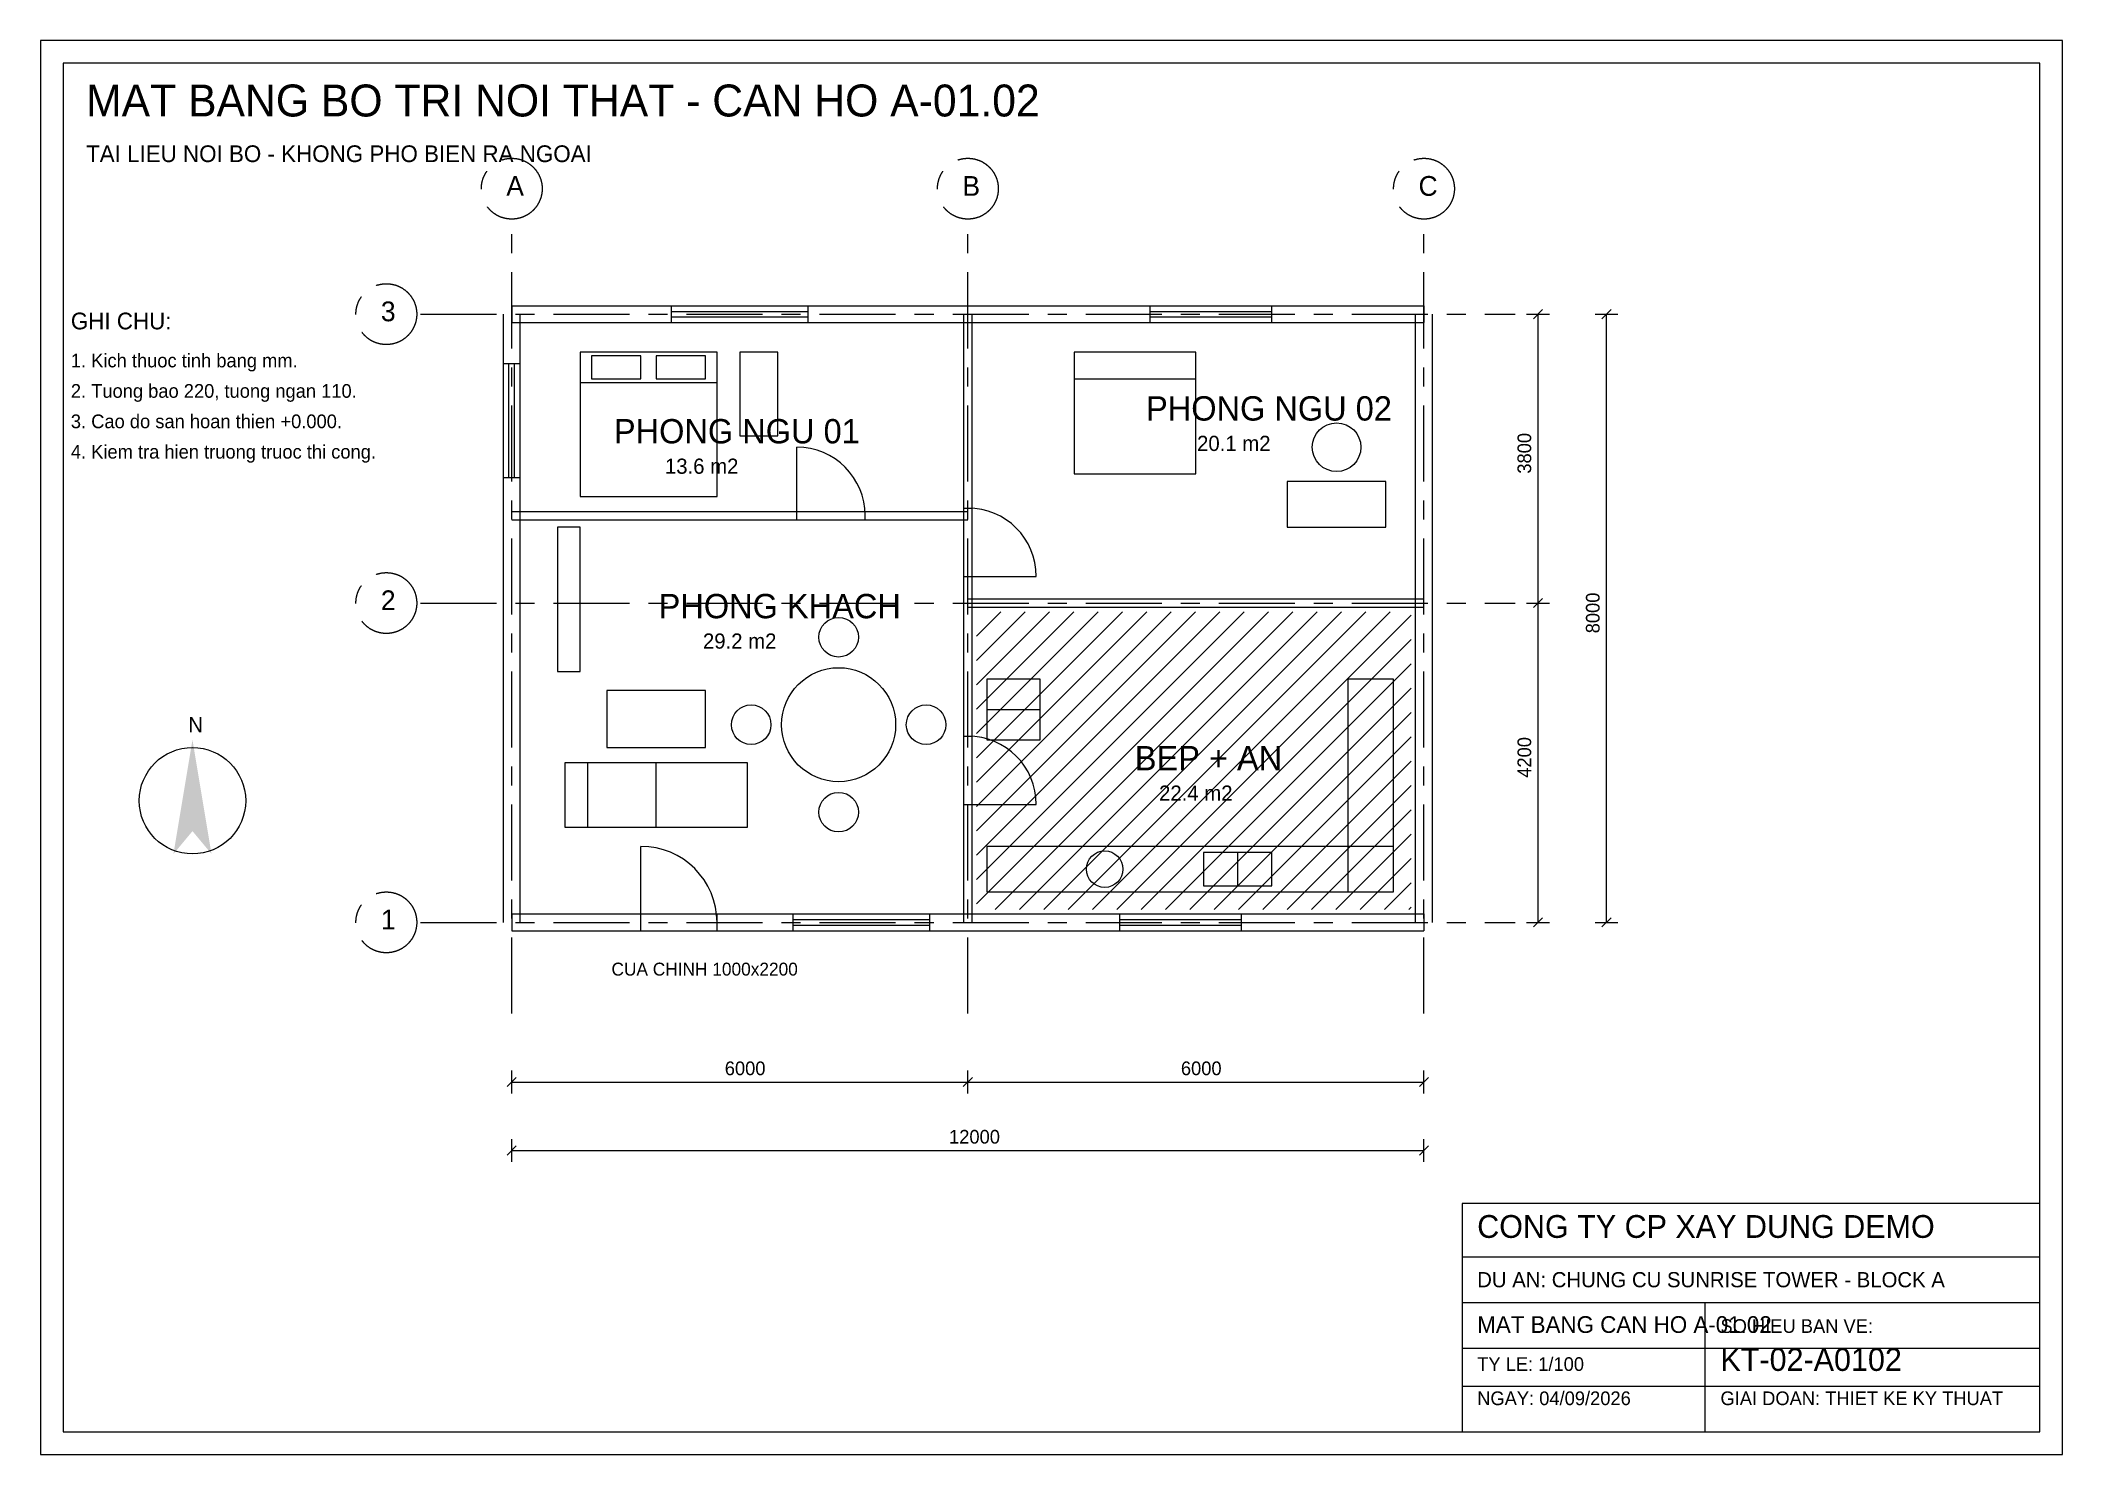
# Model space of a CAD drawing. Header units: millimetres. Extents: x -6200 to 20400, y -7000 to 11600.
import ezdxf

# ---------------------------------------------------------------- set-up
doc = ezdxf.new("R2010")
doc.units = ezdxf.units.MM
doc.header["$MEASUREMENT"] = 0
doc.linetypes.add('CENTER', pattern=[1750, 1000, -250, 250, -250])
for name, color, linetype, lineweight in [('CUA_SO', 4, 'CONTINUOUS', 0), ('HATCH', 8, 'CONTINUOUS', 0), ('KHUNG_TEN', 5, 'CONTINUOUS', 0), ('KICH_THUOC', 3, 'CONTINUOUS', 0), ('THIET_BI', 6, 'CONTINUOUS', 0), ('TRUC', 1, 'CENTER', 0), ('TUONG', 7, 'CONTINUOUS', 0), ('VAN_BAN', 2, 'CONTINUOUS', 0)]:
    doc.layers.add(name, color=color, linetype=linetype, lineweight=lineweight)

msp = doc.modelspace()

# ---------------------------------------------------------------- linework, layer by layer
at = {"layer": 'CUA_SO'}
for p, q in [((2100, 8036.666667), (3900, 8036.666667)), ((8400, 8036.666667), (10000, 8036.666667)), ((2100, 7963.333333), (3900, 7963.333333)), ((8400, 7963.333333), (10000, 7963.333333)), ((-36.666667, 5850), (-36.666667, 7350)), ((36.666667, 5850), (36.666667, 7350)), ((3750, 5350), (3750, 6250)), ((6000, 4550), (6900, 4550)), ((6000, 1550), (6900, 1550)), ((1700, 0), (1700, 1000)), ((3700, 36.666667), (5500, 36.666667)), ((8000, 36.666667), (9600, 36.666667)), ((3700, -36.666667), (5500, -36.666667)), ((8000, -36.666667), (9600, -36.666667))]:
    msp.add_line(p, q, dxfattribs=at)
for centre, radius in [((3750, 5350), 900), ((6000, 4550), 900), ((6000, 1550), 900), ((1700, 0), 1000)]:
    msp.add_arc(centre, radius, 0, 90, dxfattribs=at)
at = {"layer": 'HATCH'}
for p, q in [((6115, 3765), (6435, 4085)), ((6115, 3445), (6755, 4085)), ((6115, 3125), (7075, 4085)), ((6115, 2805), (7395, 4085)), ((6115, 2485), (7715, 4085)), ((6115, 2165), (8035, 4085)), ((6115, 1845), (8355, 4085)), ((6115, 1525), (8675, 4085)), ((6115, 1205), (8995, 4085)), ((6115, 885), (9315, 4085)), ((6115, 565), (9635, 4085)), ((6115, 245), (9955, 4085)), ((6360, 170), (10275, 4085)), ((6680, 170), (10595, 4085)), ((7000, 170), (10915, 4085)), ((7320, 170), (11235, 4085)), ((7640, 170), (11555, 4085)), ((7960, 170), (11830, 4040)), ((8280, 170), (11830, 3720)), ((8600, 170), (11830, 3400)), ((8920, 170), (11830, 3080)), ((9240, 170), (11830, 2760)), ((9560, 170), (11830, 2440)), ((9880, 170), (11830, 2120)), ((10200, 170), (11830, 1800)), ((10520, 170), (11830, 1480)), ((10840, 170), (11830, 1160)), ((11160, 170), (11830, 840)), ((11480, 170), (11830, 520)), ((11800, 170), (11830, 200))]:
    msp.add_line(p, q, dxfattribs=at)
at = {"layer": 'KHUNG_TEN'}
for p, q in [((20400, 11600), (-6200, 11600)), ((-6200, 11600), (-6200, -7000)), ((20400, -7000), (20400, 11600)), ((20100, 11300), (-5900, 11300)), ((-5900, 11300), (-5900, -6700)), ((20100, -6700), (20100, 11300)), ((20100, -3700), (12500, -3700)), ((12500, -3700), (12500, -6700)), ((20100, -6700), (20100, -3700)), ((12500, -4400), (20100, -4400)), ((12500, -5000), (20100, -5000)), ((15700, -6700), (15700, -5000)), ((12500, -5600), (20100, -5600)), ((12500, -6100), (20100, -6100)), ((-5900, -6700), (20100, -6700)), ((12500, -6700), (20100, -6700)), ((-6200, -7000), (20400, -7000))]:
    msp.add_line(p, q, dxfattribs=at)
at = {"layer": 'KICH_THUOC'}
for p, q in [((13350, 8000), (13650, 8000)), ((13440, 7940), (13560, 8060)), ((13500, 4200), (13500, 8000)), ((14250, 8000), (14550, 8000)), ((14340, 7940), (14460, 8060)), ((14400, 0), (14400, 8000)), ((13440, 4140), (13560, 4260)), ((13440, 4140), (13560, 4260)), ((13350, 4200), (13650, 4200)), ((13350, 4200), (13650, 4200)), ((13500, 0), (13500, 4200)), ((13350, 0), (13650, 0)), ((13440, -60), (13560, 60)), ((14250, 0), (14550, 0)), ((14340, -60), (14460, 60)), ((-60, -2160), (60, -2040)), ((0, -2250), (0, -1950)), ((0, -2100), (6000, -2100)), ((5940, -2160), (6060, -2040)), ((5940, -2160), (6060, -2040)), ((6000, -2250), (6000, -1950)), ((6000, -2250), (6000, -1950)), ((6000, -2100), (12000, -2100)), ((11940, -2160), (12060, -2040)), ((12000, -2250), (12000, -1950)), ((0, -3150), (0, -2850)), ((12000, -3150), (12000, -2850)), ((-60, -3060), (60, -2940)), ((0, -3000), (12000, -3000)), ((11940, -3060), (12060, -2940))]:
    msp.add_line(p, q, dxfattribs=at)
at = {"layer": 'THIET_BI'}
for p, q in [((2700, 7500), (900, 7500)), ((900, 7500), (900, 5600)), ((1700, 7450), (1050, 7450)), ((1050, 7450), (1050, 7150)), ((1700, 7150), (1700, 7450)), ((2550, 7450), (1900, 7450)), ((1900, 7450), (1900, 7150)), ((2550, 7150), (2550, 7450)), ((2700, 5600), (2700, 7500)), ((3500, 7500), (3000, 7500)), ((3000, 7500), (3000, 6400)), ((3500, 6400), (3500, 7500)), ((9000, 7500), (7400, 7500)), ((7400, 7500), (7400, 5900)), ((9000, 5900), (9000, 7500)), ((900, 7100), (2700, 7100)), ((1050, 7150), (1700, 7150)), ((1900, 7150), (2550, 7150)), ((7400, 7150), (9000, 7150)), ((3000, 6400), (3500, 6400)), ((7400, 5900), (9000, 5900)), ((900, 5600), (2700, 5600)), ((11500, 5800), (10200, 5800)), ((10200, 5800), (10200, 5200)), ((11500, 5200), (11500, 5800)), ((900, 5200), (600, 5200)), ((600, 5200), (600, 3300)), ((900, 3300), (900, 5200)), ((10200, 5200), (11500, 5200)), ((600, 3300), (900, 3300)), ((6950, 3200), (6250, 3200)), ((6250, 3200), (6250, 2400)), ((6950, 2400), (6950, 3200)), ((11600, 3200), (11000, 3200)), ((11000, 3200), (11000, 400)), ((11600, 400), (11600, 3200)), ((2550, 3050), (1250, 3050)), ((1250, 3050), (1250, 2300)), ((2550, 2300), (2550, 3050)), ((6250, 2800), (6950, 2800)), ((6250, 2400), (6950, 2400)), ((1250, 2300), (2550, 2300)), ((3100, 2100), (700, 2100)), ((700, 2100), (700, 1250)), ((1000, 2100), (700, 2100)), ((700, 2100), (700, 1250)), ((1000, 1250), (1000, 2100)), ((1900, 1250), (1900, 2100)), ((3100, 1250), (3100, 2100)), ((700, 1250), (3100, 1250)), ((700, 1250), (1000, 1250)), ((11600, 1000), (6250, 1000)), ((6250, 1000), (6250, 400)), ((10000, 920), (9100, 920)), ((9100, 920), (9100, 480)), ((9550, 480), (9550, 920)), ((10000, 480), (10000, 920)), ((11600, 400), (11600, 1000)), ((6250, 400), (11600, 400)), ((9100, 480), (10000, 480)), ((11000, 400), (11600, 400))]:
    msp.add_line(p, q, dxfattribs=at)
for centre, radius in [((10850, 6250), 320), ((4300, 3750), 260), ((4300, 2600), 750), ((3150, 2600), 260), ((5450, 2600), 260), ((4300, 1450), 260), ((7800, 700), 240)]:
    msp.add_circle(centre, radius, dxfattribs=at)
at = {"layer": 'TRUC'}
for p, q in [((0, -1200), (0, 9200)), ((6000, -1200), (6000, 9200)), ((12000, -1200), (12000, 9200)), ((-1200, 8000), (13200, 8000)), ((-1200, 4200), (13200, 4200)), ((-1200, 0), (13200, 0))]:
    msp.add_line(p, q, dxfattribs=at)
for centre in [(0, 9650), (6000, 9650), (12000, 9650), (-1650, 8000), (-1650, 4200), (-1650, 0)]:
    msp.add_circle(centre, 400, dxfattribs=at)
at = {"layer": 'TUONG'}
for p, q in [((-110, 0), (-110, 8000)), ((0, 8110), (12000, 8110)), ((0, 8110), (0, 7890)), ((110, 0), (110, 8000)), ((2100, 7890), (2100, 8110)), ((3900, 7890), (3900, 8110)), ((5945, 0), (5945, 8000)), ((6055, 0), (6055, 8000)), ((8400, 7890), (8400, 8110)), ((10000, 7890), (10000, 8110)), ((11890, 0), (11890, 8000)), ((12000, 8110), (12000, 7890)), ((12110, 0), (12110, 8000)), ((0, 7890), (12000, 7890)), ((-110, 7350), (110, 7350)), ((-110, 5850), (110, 5850)), ((0, 5405), (6000, 5405)), ((3750, 5295), (3750, 5405)), ((4650, 5295), (4650, 5405)), ((5945, 5450), (6055, 5450)), ((0, 5295), (6000, 5295)), ((5945, 4550), (6055, 4550)), ((6000, 4255), (12000, 4255)), ((6000, 4145), (12000, 4145)), ((5945, 2450), (6055, 2450)), ((5945, 1550), (6055, 1550)), ((0, 110), (12000, 110)), ((0, 110), (0, -110)), ((1700, -110), (1700, 110)), ((2700, -110), (2700, 110)), ((3700, -110), (3700, 110)), ((5500, -110), (5500, 110)), ((8000, -110), (8000, 110)), ((9600, -110), (9600, 110)), ((12000, 110), (12000, -110)), ((0, -110), (12000, -110))]:
    msp.add_line(p, q, dxfattribs=at)
at = {"layer": 'VAN_BAN'}
msp.add_circle((-4200, 1600), 700, dxfattribs=at)
for points in [[(-4200, 2400), (-4450, 900), (-4200, 1200)], [(-4200, 2400), (-3950, 900), (-4200, 1200)]]:
    msp.add_solid(points, dxfattribs=at)

# ---------------------------------------------------------------- texts
at = {"layer": 'KHUNG_TEN'}
for s, height, p in [('MAT BANG BO TRI NOI THAT - CAN HO A-01.02', 420, (-5600, 10600)), ('TAI LIEU NOI BO - KHONG PHO BIEN RA NGOAI', 220, (-5600, 10000)), ('CONG TY CP XAY DUNG DEMO', 300, (12700, -4150)), ('DU AN: CHUNG CU SUNRISE TOWER - BLOCK A', 200, (12700, -4800)), ('MAT BANG CAN HO A-01.02', 220, (12700, -5400)), ('SO HIEU BAN VE:', 180, (15900, -5400)), ('TY LE: 1/100', 180, (12700, -5900)), ('KT-02-A0102', 300, (15900, -5900)), ('NGAY: 04/09/2026', 180, (12700, -6350)), ('GIAI DOAN: THIET KE KY THUAT', 180, (15900, -6350))]:
    msp.add_text(s, height=height, dxfattribs=at).set_placement(p)
at = {"layer": 'KICH_THUOC'}
for s, p in [('3800', (13410, 5902)), ('8000', (14310, 3802)), ('4200', (13410, 1902))]:
    msp.add_text(s, height=180, rotation=90, dxfattribs=at).set_placement(p)
for s, p in [('6000', (2802, -2010)), ('6000', (8802, -2010)), ('12000', (5752.5, -2910))]:
    msp.add_text(s, height=180, dxfattribs=at).set_placement(p)
at = {"layer": 'TRUC'}
for s, p in [('A', (-71.5, 9556.4)), ('B', (5928.5, 9556.4)), ('C', (11928.5, 9556.4)), ('3', (-1721.5, 7906.4)), ('2', (-1721.5, 4106.4)), ('1', (-1721.5, -93.6))]:
    msp.add_text(s, height=260, dxfattribs=at).set_placement(p)
at = {"layer": 'VAN_BAN'}
for s, height, p in [('GHI CHU:', 220, (-5800, 7800)), ('1. Kich thuoc tinh bang mm.', 180, (-5800, 7300)), ('2. Tuong bao 220, tuong ngan 110.', 180, (-5800, 6900)), ('PHONG NGU 02', 320, (8344, 6600)), ('3. Cao do san hoan thien +0.000.', 180, (-5800, 6500)), ('PHONG NGU 01', 320, (1344, 6300)), ('20.1 m2', 200, (9015, 6200)), ('4. Kiem tra hien truong truoc thi cong.', 180, (-5800, 6100)), ('13.6 m2', 200, (2015, 5900)), ('PHONG KHACH', 320, (1932, 4000)), ('29.2 m2', 200, (2515, 3600)), ('N', 200, (-4255, 2500)), ('BEP + AN', 320, (8196, 2000)), ('22.4 m2', 200, (8515, 1600)), ('CUA CHINH 1000x2200', 170, (1311.75, -700))]:
    msp.add_text(s, height=height, dxfattribs=at).set_placement(p)

doc.saveas('drawing.dxf')
